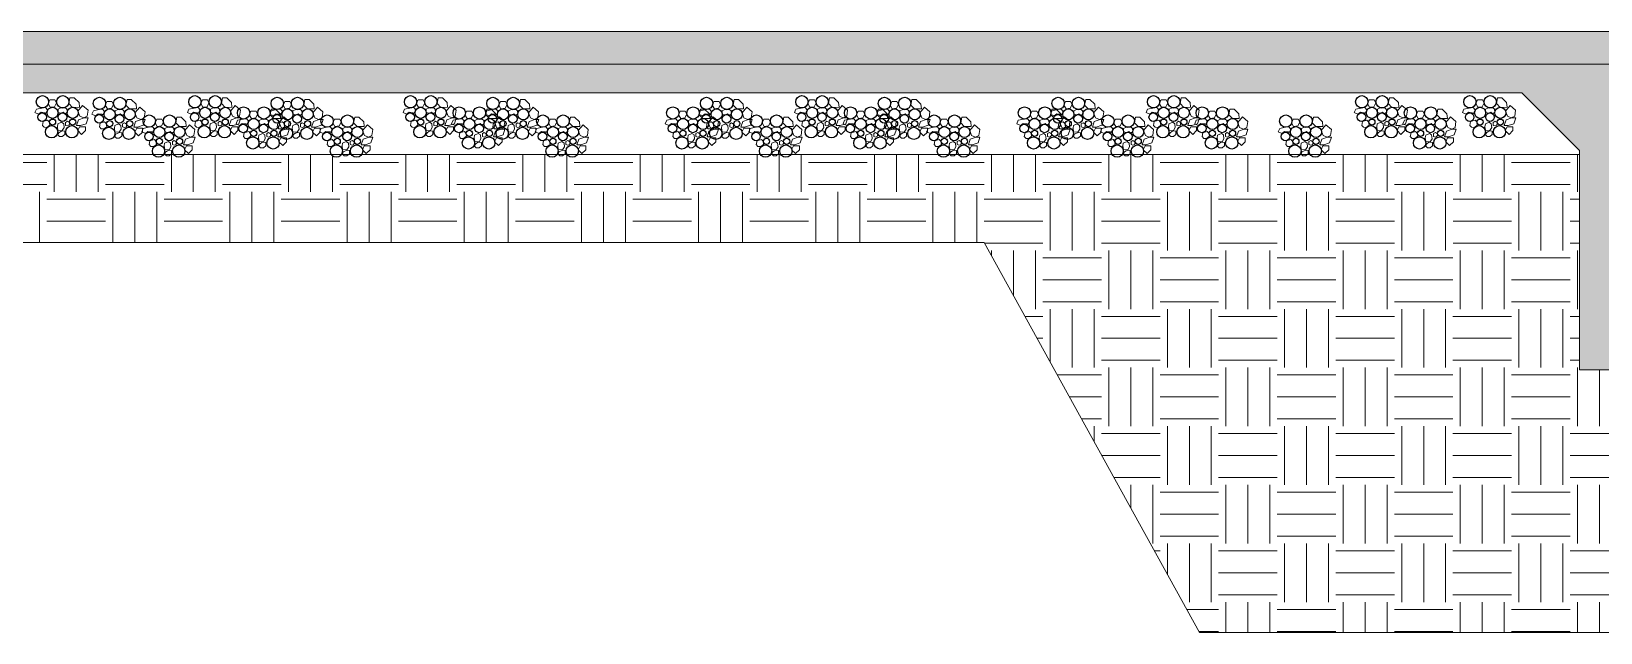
# Model space of a CAD drawing. Header units: feet. Extents: x -21713 to -20583, y -11834 to -10950.
# Drawn here: x -21093.265 to -21090.077, y -10973.352 to -10972.131 of the extents above; entities that cross this region are included whole.
import ezdxf

# ---------------------------------------------------------------- set-up
doc = ezdxf.new("R2010")
doc.units = ezdxf.units.FT
doc.header["$MEASUREMENT"] = 0
doc.linetypes.add('CENTERX2', pattern=[4, 2.5, -0.5, 0.5, -0.5])
doc.layers.get('0').update_dxf_attribs({"color": 4, "linetype": 'CENTERX2', "lineweight": 5})
for name, color, linetype, lineweight in [('anno', 7, 'Continuous', 9), ('dim', 3, 'Continuous', 5), ('GRAVEL2', 4, 'CENTERX2', 5), ('hatch1', 9, 'CENTERX2', 5), ('hatch2', 6, 'CENTERX2', 5), ('pipe', 4, 'Continuous', 5), ('wall', 7, 'Continuous', 9), ('wall-outside', 7, 'Continuous', 13)]:
    doc.layers.add(name, color=color, linetype=linetype, lineweight=lineweight)
doc.layers.add('GRAVEL1', color=8, linetype='Continuous')
doc.styles.add('ROMANS', font='ROMANS', dxfattribs={"height": 0.2})

# ---------------------------------------------------------------- blocks, each defined once
blk = doc.blocks.new('STONE')
at = {"layer": 'GRAVEL1'}
for centre, radius in [((-0.6, 0.8), 0.399), ((0.72, 0.8), 0.399), ((-0.62, -0.2), 0.279), ((0.06, 0.08), 0.359), ((0.7, -0.2), 0.279), ((1.37, 0.08), 0.359), ((0, -1.15), 0.399), ((0.06, -0.52), 0.199), ((1.32, -1.15), 0.399), ((1.37, -0.52), 0.199)]:
    blk.add_circle(centre, radius, dxfattribs=at)
blk = doc.blocks.new('A$C8866910b')
at = {"layer": 'hatch1'}
h = blk.add_hatch(dxfattribs=at)
h.set_pattern_fill('AR-CONC', color=256, scale=0.01875)
h.set_pattern_definition([(50, (16515.71634, 9751.34504), (0.1344877209, -0.011766151), [0.0140626502, -0.1546891525]), (355, (16515.71634, 9751.34504), (-0.026016153, 0.1410375317), [0.0112501202, -0.123751322]), (100.4514445, (16515.72755, 9751.34406), (0.1084715675, 0.1292713793), [0.0119514137, -0.1314655504]), (46.1842, (16515.71634, 9751.38255), (0.2001098872, -0.0310351967), [0.0210939753, -0.2320337288]), (96.6356355, (16515.73302, 9751.37996), (0.175250987, 0.1826491888), [0.0179271306, -0.1971984366]), (351.184164, (16515.71634, 9751.38255), (0.1752509869, 0.1826491887), [0.0168751803, -0.1856269832]), (21, (16515.73509, 9751.37317), (0.1119212679, -0.07549184846), [0.0140626502, -0.1546891525]), (326, (16515.73509, 9751.37317), (0.0456221121, 0.1359670859), [0.0112501202, -0.123751322]), (71.4514447, (16515.74442, 9751.36688), (0.1575433786, 0.0604752372), [0.0119514133, -0.1314655504]), (37.5, (16515.71634, 9751.345045), (0.00227999723, 0.06241826439), [0, -0.12225130598, 0, -0.12562634203, 0, -0.124220077]), (7.5, (16515.71634, 9751.345045), (0.0493260652, 0.073952986), [0, -0.07162576516, 0, -0.11943877593, 0, -0.04734425577]), (327.5, (16515.674527, 9751.345045), (0.10009277605, -0.00422908363), [0, -0.04687550076, 0, -0.14625156236, 0, -0.19406457314]), (317.5, (16515.65578, 9751.345045), (0.1093485749, 0.0187698847), [0, -0.060938151, 0, -0.09712603757, 0, -0.13781397223])])
h.paths.add_polyline_path([(622.9364, 861.883), (617.7977, 861.883), (617.7977, 861.8166), (622.9364, 861.8166)])
h.paths.add_polyline_path([(617.7977, 861.8166), (617.7977, 861.758), (622.4306, 861.758), (622.5477, 861.6408), (622.5477, 861.1955), (623.0478, 861.1955), (623.0478, 861.8166)])
h.paths.add_polyline_path([(622.6923, 861.6466, -1), (622.661, 861.6466, -1)], flags=16)
h.paths.add_polyline_path([(622.9735, 861.6466, -1), (622.9423, 861.6466, -1)], flags=16)
h.paths.add_polyline_path([(622.6923, 861.4064, -1), (622.661, 861.4064, -1)], flags=16)
h.paths.add_polyline_path([(622.9735, 861.4064, -1), (622.9423, 861.4064, -1)], flags=16)
at = {"layer": 'hatch2'}
h = blk.add_hatch(dxfattribs=at)
h.set_pattern_fill('EARTH', color=256, scale=0.476138)
h.set_pattern_definition([(0, (16515.71634, 9751.34504), (0.1190345, 0.1190345), [0.1190345, -0.1190345]), (0, (16515.71634, 9751.38968), (0.1190345, 0.1190345), [0.1190345, -0.1190345]), (0, (16515.71634, 9751.43432), (0.1190345, 0.1190345), [0.1190345, -0.1190345]), (90, (16515.73122, 9751.4492), (-0.1190345, 0.1190345), [0.1190345, -0.1190345]), (90, (16515.77586, 9751.4492), (-0.1190345, 0.1190345), [0.1190345, -0.1190345]), (90, (16515.8205, 9751.4492), (-0.1190345, 0.1190345), [0.1190345, -0.1190345])])
h.paths.add_polyline_path([(622.5477, 861.633), (622.0213, 861.633, -0.539092), (622.0005, 861.633), (621.9945, 861.633), (621.9883, 861.6278), (621.9827, 861.633), (621.9802, 861.633, -0.539092), (621.9594, 861.633), (621.66, 861.633, -0.539092), (621.6392, 861.633), (621.6332, 861.633), (621.627, 861.6278), (621.6214, 861.633), (621.6189, 861.633, -0.539092), (621.5981, 861.633), (621.307, 861.633, -0.539092), (621.2862, 861.633), (621.2802, 861.633), (621.274, 861.6278), (621.2684, 861.633), (621.2659, 861.633, -0.539092), (621.2451, 861.633), (620.9457, 861.633, -0.539092), (620.9249, 861.633), (620.9189, 861.633), (620.9126, 861.6278), (620.907, 861.633), (620.9046, 861.633, -0.539092), (620.8838, 861.633), (620.5118, 861.633, -0.539092), (620.491, 861.633), (620.4849, 861.633), (620.4787, 861.6278), (620.4731, 861.633), (620.4707, 861.633, -0.539092), (620.4499, 861.633), (620.0736, 861.633, -0.539092), (620.0528, 861.633), (620.0468, 861.633), (620.0406, 861.6278), (620.035, 861.633), (620.0325, 861.633, -0.539092), (620.0117, 861.633), (619.7123, 861.633, -0.539092), (619.6915, 861.633), (619.6855, 861.633), (619.6793, 861.6278), (619.6737, 861.633), (619.6712, 861.633, -0.539092), (619.6504, 861.633), (619.3256, 861.633, -0.539092), (619.3048, 861.633), (619.2988, 861.633), (619.2926, 861.6278), (619.287, 861.633), (619.2846, 861.633, -0.539092), (619.2637, 861.633), (618.8706, 861.633, -0.539092), (618.8498, 861.633), (618.8438, 861.633), (618.8376, 861.6278), (618.832, 861.633), (618.8295, 861.633, -0.539092), (618.8087, 861.633), (618.5093, 861.633, -0.539092), (618.4885, 861.633), (618.4825, 861.633), (618.4763, 861.6278), (618.4707, 861.633), (618.4682, 861.633, -0.539092), (618.4474, 861.633), (618.1863, 861.633, -0.539092), (618.1655, 861.633), (618.1595, 861.633), (618.1533, 861.6278), (618.1477, 861.633), (618.1452, 861.633, -0.539092), (618.1244, 861.633), (617.7977, 861.633), (617.7977, 861.4541), (621.3385, 861.4541), (621.7755, 860.6618), (624.3816, 860.6618), (624.3816, 861.3298), (623.9724, 861.6761), (623.0478, 861.856), (623.0478, 861.1955), (622.5477, 861.1955)])
at = {"layer": 'dim'}
for p, q in [((617.7977, 861.633), (622.5477, 861.633)), ((621.2399, 861.633), (619.4852, 861.633)), ((621.3385, 861.4541), (621.7755, 860.6618)), ((621.7755, 860.6618), (624.3816, 860.6618))]:
    blk.add_line(p, q, dxfattribs=at)
at = {"layer": 'GRAVEL2'}
for points in [[(619.4504, 861.7439), (619.4401, 861.7438), (619.4366, 861.7365), (619.441, 861.7291), (619.4497, 861.7299), (619.4536, 861.7378)], [(619.4862, 861.7286), (619.4788, 861.7365), (619.481, 861.7478), (619.4897, 861.7478), (619.4993, 861.7382), (619.5002, 861.7291)], [(619.6021, 861.7254), (619.5947, 861.7332), (619.5969, 861.7445), (619.6056, 861.7445), (619.6152, 861.7349), (619.6161, 861.7258)], [(619.7603, 861.7439), (619.7499, 861.7438), (619.7465, 861.7365), (619.7508, 861.7291), (619.7595, 861.7299), (619.7634, 861.7378)], [(619.7961, 861.7286), (619.7887, 861.7365), (619.7909, 861.7478), (619.7996, 861.7478), (619.8092, 861.7382), (619.81, 861.7291)], [(619.9634, 861.7254), (619.956, 861.7332), (619.9582, 861.7445), (619.9669, 861.7445), (619.9765, 861.7349), (619.9774, 861.7258)], [(620.1984, 861.7439), (620.1881, 861.7438), (620.1846, 861.7365), (620.189, 861.7291), (620.1977, 861.7299), (620.2016, 861.7378)], [(620.2342, 861.7286), (620.2268, 861.7365), (620.229, 861.7478), (620.2377, 861.7478), (620.2473, 861.7382), (620.2482, 861.7291)], [(620.4016, 861.7254), (620.3942, 861.7332), (620.3964, 861.7445), (620.4051, 861.7445), (620.4146, 861.7349), (620.4155, 861.7258)], [(620.8355, 861.7254), (620.8281, 861.7332), (620.8303, 861.7445), (620.839, 861.7445), (620.8486, 861.7349), (620.8494, 861.7258)], [(620.9937, 861.7439), (620.9833, 861.7438), (620.9798, 861.7365), (620.9842, 861.7291), (620.9929, 861.7299), (620.9968, 861.7378)], [(621.0295, 861.7286), (621.0221, 861.7365), (621.0242, 861.7478), (621.0329, 861.7478), (621.0425, 861.7382), (621.0434, 861.7291)], [(621.1968, 861.7254), (621.1894, 861.7332), (621.1916, 861.7445), (621.2003, 861.7445), (621.2099, 861.7349), (621.2107, 861.7258)], [(621.5498, 861.7254), (621.5424, 861.7332), (621.5446, 861.7445), (621.5533, 861.7445), (621.5629, 861.7349), (621.5638, 861.7258)], [(621.708, 861.7439), (621.6977, 861.7438), (621.6942, 861.7365), (621.6985, 861.7291), (621.7072, 861.7299), (621.7112, 861.7378)], [(621.7438, 861.7286), (621.7364, 861.7365), (621.7386, 861.7478), (621.7473, 861.7478), (621.7569, 861.7382), (621.7577, 861.7291)], [(622.1309, 861.7439), (622.1206, 861.7438), (622.1171, 861.7365), (622.1215, 861.7291), (622.1302, 861.7299), (622.1341, 861.7378)], [(622.1667, 861.7286), (622.1593, 861.7365), (622.1615, 861.7478), (622.1702, 861.7478), (622.1798, 861.7382), (622.1807, 861.7291)], [(622.3508, 861.7439), (622.3405, 861.7438), (622.337, 861.7365), (622.3414, 861.7291), (622.3501, 861.7299), (622.354, 861.7378)], [(622.3866, 861.7286), (622.3792, 861.7365), (622.3814, 861.7478), (622.3901, 861.7478), (622.3997, 861.7382), (622.4006, 861.7291)], [(619.4236, 861.7273), (619.4127, 861.7251), (619.4096, 861.7182), (619.417, 861.7147), (619.4223, 861.7186), (619.4297, 861.7178), (619.4318, 861.7165), (619.4353, 861.7234), (619.4314, 861.7282)], [(619.4624, 861.7277), (619.4567, 861.725), (619.4569, 861.7182), (619.4626, 861.7169), (619.4673, 861.719), (619.4715, 861.7154), (619.4757, 861.719), (619.4747, 861.7247), (619.4719, 861.7277), (619.4654, 861.7269)], [(619.5067, 861.7321), (619.4971, 861.7208), (619.501, 861.7108), (619.5089, 861.7073), (619.5159, 861.7108), (619.5176, 861.723)], [(619.5394, 861.7241), (619.5286, 861.7219), (619.5255, 861.7149), (619.5329, 861.7115), (619.5381, 861.7154), (619.5455, 861.7145), (619.5477, 861.7132), (619.5512, 861.7201), (619.5473, 861.7249)], [(619.5663, 861.7406), (619.556, 861.7406), (619.5525, 861.7332), (619.5569, 861.7258), (619.5656, 861.7267), (619.5695, 861.7345)], [(619.5783, 861.7244), (619.5726, 861.7218), (619.5728, 861.715), (619.5785, 861.7136), (619.5832, 861.7157), (619.5874, 861.7121), (619.5915, 861.7157), (619.5906, 861.7214), (619.5878, 861.7244), (619.5813, 861.7237)], [(619.6226, 861.7288), (619.613, 861.7175), (619.6169, 861.7075), (619.6248, 861.7041), (619.6317, 861.7075), (619.6335, 861.7197)], [(619.7334, 861.7273), (619.7225, 861.7251), (619.7195, 861.7182), (619.7269, 861.7147), (619.7321, 861.7186), (619.7395, 861.7178), (619.7417, 861.7165), (619.7452, 861.7234), (619.7412, 861.7282)], [(619.7722, 861.7277), (619.7666, 861.725), (619.7667, 861.7182), (619.7724, 861.7169), (619.7772, 861.719), (619.7813, 861.7154), (619.7855, 861.719), (619.7846, 861.7247), (619.7817, 861.7277), (619.7753, 861.7269)], [(619.8166, 861.7321), (619.807, 861.7208), (619.8109, 861.7108), (619.8187, 861.7073), (619.8257, 861.7108), (619.8274, 861.723)], [(619.8591, 861.7211), (619.8487, 861.721), (619.8453, 861.7136), (619.8496, 861.7062), (619.8583, 861.7071), (619.8622, 861.7149)], [(619.9008, 861.7241), (619.8899, 861.7219), (619.8868, 861.7149), (619.8942, 861.7115), (619.8995, 861.7154), (619.9069, 861.7145), (619.909, 861.7132), (619.9125, 861.7201), (619.9086, 861.7249)], [(619.8949, 861.7058), (619.8875, 861.7136), (619.8897, 861.7249), (619.8984, 861.7249), (619.9079, 861.7154), (619.9088, 861.7062)], [(619.9276, 861.7406), (619.9173, 861.7406), (619.9138, 861.7332), (619.9182, 861.7258), (619.9269, 861.7267), (619.9308, 861.7345)], [(619.9396, 861.7244), (619.9339, 861.7218), (619.9341, 861.715), (619.9398, 861.7136), (619.9445, 861.7157), (619.9487, 861.7121), (619.9529, 861.7157), (619.9519, 861.7214), (619.9491, 861.7244), (619.9426, 861.7237)], [(619.9839, 861.7288), (619.9743, 861.7175), (619.9782, 861.7075), (619.9861, 861.7041), (619.993, 861.7075), (619.9948, 861.7197)], [(620.1715, 861.7273), (620.1607, 861.7251), (620.1576, 861.7182), (620.165, 861.7147), (620.1702, 861.7186), (620.1776, 861.7178), (620.1798, 861.7165), (620.1833, 861.7234), (620.1794, 861.7282)], [(620.2104, 861.7277), (620.2047, 861.725), (620.2049, 861.7182), (620.2106, 861.7169), (620.2153, 861.719), (620.2195, 861.7154), (620.2236, 861.719), (620.2227, 861.7247), (620.2199, 861.7277), (620.2134, 861.7269)], [(620.2547, 861.7321), (620.2451, 861.7208), (620.249, 861.7108), (620.2569, 861.7073), (620.2638, 861.7108), (620.2656, 861.723)], [(620.2972, 861.7211), (620.2869, 861.721), (620.2834, 861.7136), (620.2877, 861.7062), (620.2964, 861.7071), (620.3004, 861.7149)], [(620.3389, 861.7241), (620.328, 861.7219), (620.325, 861.7149), (620.3324, 861.7115), (620.3376, 861.7154), (620.345, 861.7145), (620.3472, 861.7132), (620.3506, 861.7201), (620.3467, 861.7249)], [(620.333, 861.7058), (620.3256, 861.7136), (620.3278, 861.7249), (620.3365, 861.7249), (620.3461, 861.7154), (620.3469, 861.7062)], [(620.3658, 861.7406), (620.3554, 861.7406), (620.352, 861.7332), (620.3563, 861.7258), (620.365, 861.7267), (620.3689, 861.7345)], [(620.3777, 861.7244), (620.372, 861.7218), (620.3722, 861.715), (620.3779, 861.7136), (620.3827, 861.7157), (620.3868, 861.7121), (620.391, 861.7157), (620.39, 861.7214), (620.3872, 861.7244), (620.3808, 861.7237)], [(620.422, 861.7288), (620.4125, 861.7175), (620.4164, 861.7075), (620.4242, 861.7041), (620.4312, 861.7075), (620.4329, 861.7197)], [(620.7311, 861.7211), (620.7208, 861.721), (620.7173, 861.7136), (620.7217, 861.7062), (620.7304, 861.7071), (620.7343, 861.7149)], [(620.7728, 861.7241), (620.7619, 861.7219), (620.7589, 861.7149), (620.7663, 861.7115), (620.7715, 861.7154), (620.7789, 861.7145), (620.7811, 861.7132), (620.7846, 861.7201), (620.7806, 861.7249)], [(620.7669, 861.7058), (620.7595, 861.7136), (620.7617, 861.7249), (620.7704, 861.7249), (620.78, 861.7154), (620.7809, 861.7062)], [(620.7997, 861.7406), (620.7894, 861.7406), (620.7859, 861.7332), (620.7902, 861.7258), (620.7989, 861.7267), (620.8028, 861.7345)], [(620.8116, 861.7244), (620.806, 861.7218), (620.8062, 861.715), (620.8118, 861.7136), (620.8166, 861.7157), (620.8207, 861.7121), (620.8249, 861.7157), (620.824, 861.7214), (620.8211, 861.7244), (620.8147, 861.7237)], [(620.856, 861.7288), (620.8464, 861.7175), (620.8503, 861.7075), (620.8581, 861.7041), (620.8651, 861.7075), (620.8668, 861.7197)], [(620.9668, 861.7273), (620.9559, 861.7251), (620.9528, 861.7182), (620.9602, 861.7147), (620.9655, 861.7186), (620.9729, 861.7178), (620.975, 861.7165), (620.9785, 861.7234), (620.9746, 861.7282)], [(621.0056, 861.7277), (620.9999, 861.725), (621.0001, 861.7182), (621.0058, 861.7169), (621.0105, 861.719), (621.0147, 861.7154), (621.0189, 861.719), (621.0179, 861.7247), (621.0151, 861.7277), (621.0086, 861.7269)], [(621.0499, 861.7321), (621.0403, 861.7208), (621.0443, 861.7108), (621.0521, 861.7073), (621.0591, 861.7108), (621.0608, 861.723)], [(621.0924, 861.7211), (621.0821, 861.721), (621.0786, 861.7136), (621.083, 861.7062), (621.0917, 861.7071), (621.0956, 861.7149)], [(621.1341, 861.7241), (621.1232, 861.7219), (621.1202, 861.7149), (621.1276, 861.7115), (621.1328, 861.7154), (621.1402, 861.7145), (621.1424, 861.7132), (621.1459, 861.7201), (621.142, 861.7249)], [(621.1283, 861.7058), (621.1209, 861.7136), (621.123, 861.7249), (621.1317, 861.7249), (621.1413, 861.7154), (621.1422, 861.7062)], [(621.161, 861.7406), (621.1507, 861.7406), (621.1472, 861.7332), (621.1515, 861.7258), (621.1602, 861.7267), (621.1642, 861.7345)], [(621.173, 861.7244), (621.1673, 861.7218), (621.1675, 861.715), (621.1732, 861.7136), (621.1779, 861.7157), (621.1821, 861.7121), (621.1862, 861.7157), (621.1853, 861.7214), (621.1824, 861.7244), (621.176, 861.7237)], [(621.2173, 861.7288), (621.2077, 861.7175), (621.2116, 861.7075), (621.2195, 861.7041), (621.2264, 861.7075), (621.2282, 861.7197)], [(621.4455, 861.7211), (621.4351, 861.721), (621.4317, 861.7136), (621.436, 861.7062), (621.4447, 861.7071), (621.4486, 861.7149)], [(621.4872, 861.7241), (621.4763, 861.7219), (621.4732, 861.7149), (621.4806, 861.7115), (621.4859, 861.7154), (621.4933, 861.7145), (621.4954, 861.7132), (621.4989, 861.7201), (621.495, 861.7249)], [(621.4813, 861.7058), (621.4739, 861.7136), (621.4761, 861.7249), (621.4848, 861.7249), (621.4943, 861.7154), (621.4952, 861.7062)], [(621.514, 861.7406), (621.5037, 861.7406), (621.5002, 861.7332), (621.5046, 861.7258), (621.5133, 861.7267), (621.5172, 861.7345)], [(621.526, 861.7244), (621.5203, 861.7218), (621.5205, 861.715), (621.5262, 861.7136), (621.5309, 861.7157), (621.5351, 861.7121), (621.5393, 861.7157), (621.5383, 861.7214), (621.5355, 861.7244), (621.529, 861.7237)], [(621.5703, 861.7288), (621.5607, 861.7175), (621.5646, 861.7075), (621.5725, 861.7041), (621.5794, 861.7075), (621.5812, 861.7197)], [(621.6811, 861.7273), (621.6702, 861.7251), (621.6672, 861.7182), (621.6746, 861.7147), (621.6798, 861.7186), (621.6872, 861.7178), (621.6894, 861.7165), (621.6929, 861.7234), (621.689, 861.7282)], [(621.72, 861.7277), (621.7143, 861.725), (621.7145, 861.7182), (621.7201, 861.7169), (621.7249, 861.719), (621.7291, 861.7154), (621.7332, 861.719), (621.7323, 861.7247), (621.7294, 861.7277), (621.723, 861.7269)], [(621.7643, 861.7321), (621.7547, 861.7208), (621.7586, 861.7108), (621.7664, 861.7073), (621.7734, 861.7108), (621.7752, 861.723)], [(621.8068, 861.7211), (621.7965, 861.721), (621.793, 861.7136), (621.7973, 861.7062), (621.806, 861.7071), (621.8099, 861.7149)], [(621.8426, 861.7058), (621.8352, 861.7136), (621.8374, 861.7249), (621.8461, 861.7249), (621.8557, 861.7154), (621.8565, 861.7062)], [(622.1041, 861.7273), (622.0932, 861.7251), (622.0901, 861.7182), (622.0975, 861.7147), (622.1028, 861.7186), (622.1102, 861.7178), (622.1123, 861.7165), (622.1158, 861.7234), (622.1119, 861.7282)], [(622.1429, 861.7277), (622.1372, 861.725), (622.1374, 861.7182), (622.1431, 861.7169), (622.1478, 861.719), (622.152, 861.7154), (622.1562, 861.719), (622.1552, 861.7247), (622.1524, 861.7277), (622.1459, 861.7269)], [(622.1872, 861.7321), (622.1776, 861.7208), (622.1815, 861.7108), (622.1894, 861.7073), (622.1963, 861.7108), (622.1981, 861.723)], [(622.2297, 861.7211), (622.2194, 861.721), (622.2159, 861.7136), (622.2203, 861.7062), (622.229, 861.7071), (622.2329, 861.7149)], [(622.2655, 861.7058), (622.2581, 861.7136), (622.2603, 861.7249), (622.269, 861.7249), (622.2786, 861.7154), (622.2795, 861.7062)], [(622.3239, 861.7273), (622.3131, 861.7251), (622.31, 861.7182), (622.3174, 861.7147), (622.3226, 861.7186), (622.33, 861.7178), (622.3322, 861.7165), (622.3357, 861.7234), (622.3318, 861.7282)], [(622.3628, 861.7277), (622.3571, 861.725), (622.3573, 861.7182), (622.363, 861.7169), (622.3677, 861.719), (622.3719, 861.7154), (622.376, 861.719), (622.3751, 861.7247), (622.3723, 861.7277), (622.3658, 861.7269)], [(622.4071, 861.7321), (622.3975, 861.7208), (622.4014, 861.7108), (622.4093, 861.7073), (622.4162, 861.7108), (622.418, 861.723)], [(619.4354, 861.7026), (619.4263, 861.6997), (619.4248, 861.6921), (619.4283, 861.6886), (619.4339, 861.688), (619.4398, 861.6927), (619.4386, 861.6991)], [(619.4638, 861.6985), (619.4562, 861.695), (619.4553, 861.6894), (619.4565, 861.6824), (619.4653, 861.6815), (619.4691, 861.6877), (619.4682, 861.6953)], [(619.4662, 861.6807), (619.4621, 861.6798), (619.4585, 861.6771), (619.4571, 861.6748), (619.4562, 861.6725), (619.4597, 861.6692), (619.4653, 861.6695), (619.4703, 861.6736), (619.4703, 861.6801)], [(619.4758, 861.7006), (619.472, 861.6982), (619.472, 861.6921), (619.4758, 861.6909), (619.4796, 861.6927), (619.4799, 861.6979)], [(619.5101, 861.7072), (619.4984, 861.7033), (619.4945, 861.6916), (619.5023, 861.6916), (619.514, 861.6955), (619.5179, 861.7072)], [(619.5123, 861.6894), (619.5006, 861.6894), (619.4967, 861.6816), (619.5045, 861.6737), (619.5123, 861.6816)], [(619.5513, 861.6994), (619.5422, 861.6964), (619.5407, 861.6888), (619.5442, 861.6853), (619.5498, 861.6847), (619.5557, 861.6894), (619.5545, 861.6958)], [(619.5797, 861.6953), (619.5721, 861.6917), (619.5712, 861.6862), (619.5724, 861.6792), (619.5812, 861.6783), (619.585, 861.6844), (619.5841, 861.692)], [(619.5917, 861.6973), (619.5879, 861.695), (619.5879, 861.6888), (619.5917, 861.6876), (619.5955, 861.6894), (619.5958, 861.6947)], [(619.626, 861.7039), (619.6143, 861.7), (619.6104, 861.6883), (619.6182, 861.6883), (619.6299, 861.6922), (619.6338, 861.7039)], [(619.6282, 861.6861), (619.6165, 861.6861), (619.6126, 861.6783), (619.6204, 861.6705), (619.6282, 861.6783)], [(619.6407, 861.6882), (619.6298, 861.686), (619.6267, 861.6791), (619.6341, 861.6756), (619.6394, 861.6795), (619.6468, 861.6786), (619.6489, 861.6773), (619.6524, 861.6843), (619.6485, 861.6891)], [(619.6675, 861.7048), (619.6572, 861.7047), (619.6537, 861.6973), (619.6581, 861.6899), (619.6668, 861.6908), (619.6707, 861.6986)], [(619.6795, 861.6885), (619.6738, 861.6859), (619.674, 861.6791), (619.6797, 861.6778), (619.6844, 861.6798), (619.6886, 861.6762), (619.6928, 861.6798), (619.6918, 861.6855), (619.689, 861.6885), (619.6825, 861.6878)], [(619.7033, 861.6895), (619.6959, 861.6973), (619.6981, 861.7086), (619.7068, 861.7086), (619.7164, 861.6991), (619.7173, 861.6899)], [(619.7238, 861.693), (619.7142, 861.6817), (619.7181, 861.6717), (619.726, 861.6682), (619.7329, 861.6717), (619.7347, 861.6838)], [(619.7452, 861.7026), (619.7361, 861.6997), (619.7347, 861.6921), (619.7382, 861.6886), (619.7438, 861.688), (619.7496, 861.6927), (619.7485, 861.6991)], [(619.7737, 861.6985), (619.766, 861.695), (619.7652, 861.6894), (619.7663, 861.6824), (619.7751, 861.6815), (619.7789, 861.6877), (619.7781, 861.6953)], [(619.776, 861.6807), (619.7719, 861.6798), (619.7684, 861.6771), (619.7669, 861.6748), (619.766, 861.6725), (619.7696, 861.6692), (619.7751, 861.6695), (619.7801, 861.6736), (619.7801, 861.6801)], [(619.7857, 861.7006), (619.7819, 861.6982), (619.7819, 861.6921), (619.7857, 861.6909), (619.7895, 861.6927), (619.7898, 861.6979)], [(619.82, 861.7072), (619.8082, 861.7033), (619.8043, 861.6916), (619.8122, 861.6916), (619.8239, 861.6955), (619.8278, 861.7072)], [(619.8222, 861.6894), (619.8105, 861.6894), (619.8066, 861.6816), (619.8144, 861.6737), (619.8222, 861.6816)], [(619.8322, 861.7045), (619.8213, 861.7023), (619.8183, 861.6954), (619.8257, 861.6919), (619.8309, 861.6958), (619.8383, 861.6949), (619.8405, 861.6936), (619.8439, 861.7006), (619.84, 861.7054)], [(619.844, 861.6798), (619.8349, 861.6769), (619.8335, 861.6692), (619.837, 861.6657), (619.8426, 861.6651), (619.8484, 861.6698), (619.8472, 861.6763)], [(619.871, 861.7048), (619.8653, 861.7022), (619.8655, 861.6954), (619.8712, 861.6941), (619.876, 861.6961), (619.8801, 861.6925), (619.8843, 861.6961), (619.8834, 861.7018), (619.8805, 861.7048), (619.8741, 861.7041)], [(619.9126, 861.6994), (619.9035, 861.6964), (619.902, 861.6888), (619.9055, 861.6853), (619.9111, 861.6847), (619.917, 861.6894), (619.9158, 861.6958)], [(619.9188, 861.6844), (619.907, 861.6805), (619.9031, 861.6688), (619.9109, 861.6688), (619.9227, 861.6727), (619.9266, 861.6844)], [(619.9153, 861.7093), (619.9058, 861.698), (619.9097, 861.688), (619.9175, 861.6845), (619.9245, 861.688), (619.9262, 861.7001)], [(619.941, 861.6953), (619.9334, 861.6917), (619.9325, 861.6862), (619.9337, 861.6792), (619.9425, 861.6783), (619.9463, 861.6844), (619.9454, 861.692)], [(619.953, 861.6973), (619.9492, 861.695), (619.9492, 861.6888), (619.953, 861.6876), (619.9568, 861.6894), (619.9571, 861.6947)], [(619.9873, 861.7039), (619.9756, 861.7), (619.9717, 861.6883), (619.9795, 861.6883), (619.9912, 861.6922), (619.9951, 861.7039)], [(619.9895, 861.6861), (619.9778, 861.6861), (619.9739, 861.6783), (619.9817, 861.6705), (619.9895, 861.6783)], [(620.002, 861.6882), (619.9911, 861.686), (619.988, 861.6791), (619.9954, 861.6756), (620.0007, 861.6795), (620.0081, 861.6786), (620.0102, 861.6773), (620.0137, 861.6843), (620.0098, 861.6891)], [(620.0289, 861.7048), (620.0185, 861.7047), (620.015, 861.6973), (620.0194, 861.6899), (620.0281, 861.6908), (620.032, 861.6986)], [(620.0408, 861.6885), (620.0351, 861.6859), (620.0353, 861.6791), (620.041, 861.6778), (620.0457, 861.6798), (620.0499, 861.6762), (620.0541, 861.6798), (620.0531, 861.6855), (620.0503, 861.6885), (620.0438, 861.6878)], [(620.0647, 861.6895), (620.0573, 861.6973), (620.0594, 861.7086), (620.0681, 861.7086), (620.0777, 861.6991), (620.0786, 861.6899)], [(620.0851, 861.693), (620.0755, 861.6817), (620.0795, 861.6717), (620.0873, 861.6682), (620.0943, 861.6717), (620.096, 861.6838)], [(620.1834, 861.7026), (620.1743, 861.6997), (620.1728, 861.6921), (620.1763, 861.6886), (620.1819, 861.688), (620.1878, 861.6927), (620.1866, 861.6991)], [(620.2118, 861.6985), (620.2042, 861.695), (620.2033, 861.6894), (620.2045, 861.6824), (620.2133, 861.6815), (620.2171, 861.6877), (620.2162, 861.6953)], [(620.2141, 861.6807), (620.21, 861.6798), (620.2065, 861.6771), (620.205, 861.6748), (620.2042, 861.6725), (620.2077, 861.6692), (620.2133, 861.6695), (620.2182, 861.6736), (620.2182, 861.6801)], [(620.2238, 861.7006), (620.22, 861.6982), (620.22, 861.6921), (620.2238, 861.6909), (620.2276, 861.6927), (620.2279, 861.6979)], [(620.2581, 861.7072), (620.2464, 861.7033), (620.2425, 861.6916), (620.2503, 861.6916), (620.262, 861.6955), (620.2659, 861.7072)], [(620.2603, 861.6894), (620.2486, 861.6894), (620.2447, 861.6816), (620.2525, 861.6737), (620.2603, 861.6816)], [(620.2703, 861.7045), (620.2594, 861.7023), (620.2564, 861.6954), (620.2638, 861.6919), (620.269, 861.6958), (620.2764, 861.6949), (620.2786, 861.6936), (620.2821, 861.7006), (620.2782, 861.7054)], [(620.2822, 861.6798), (620.2731, 861.6769), (620.2716, 861.6692), (620.2751, 861.6657), (620.2807, 861.6651), (620.2865, 861.6698), (620.2854, 861.6763)], [(620.3092, 861.7048), (620.3035, 861.7022), (620.3037, 861.6954), (620.3094, 861.6941), (620.3141, 861.6961), (620.3183, 861.6925), (620.3224, 861.6961), (620.3215, 861.7018), (620.3186, 861.7048), (620.3122, 861.7041)], [(620.3507, 861.6994), (620.3416, 861.6964), (620.3402, 861.6888), (620.3437, 861.6853), (620.3492, 861.6847), (620.3551, 861.6894), (620.3539, 861.6958)], [(620.3569, 861.6844), (620.3452, 861.6805), (620.3413, 861.6688), (620.3491, 861.6688), (620.3608, 861.6727), (620.3647, 861.6844)], [(620.3535, 861.7093), (620.3439, 861.698), (620.3478, 861.688), (620.3557, 861.6845), (620.3626, 861.688), (620.3644, 861.7001)], [(620.3791, 861.6953), (620.3715, 861.6917), (620.3706, 861.6862), (620.3718, 861.6792), (620.3806, 861.6783), (620.3844, 861.6844), (620.3835, 861.692)], [(620.3912, 861.6973), (620.3873, 861.695), (620.3873, 861.6888), (620.3912, 861.6876), (620.395, 861.6894), (620.3953, 861.6947)], [(620.4255, 861.7039), (620.4137, 861.7), (620.4098, 861.6883), (620.4176, 861.6883), (620.4294, 861.6922), (620.4333, 861.7039)], [(620.4277, 861.6861), (620.416, 861.6861), (620.412, 861.6783), (620.4199, 861.6705), (620.4277, 861.6783)], [(620.4401, 861.6882), (620.4292, 861.686), (620.4262, 861.6791), (620.4336, 861.6756), (620.4388, 861.6795), (620.4462, 861.6786), (620.4484, 861.6773), (620.4519, 861.6843), (620.4479, 861.6891)], [(620.467, 861.7048), (620.4566, 861.7047), (620.4532, 861.6973), (620.4575, 861.6899), (620.4662, 861.6908), (620.4701, 861.6986)], [(620.4789, 861.6885), (620.4733, 861.6859), (620.4734, 861.6791), (620.4791, 861.6778), (620.4839, 861.6798), (620.488, 861.6762), (620.4922, 861.6798), (620.4913, 861.6855), (620.4884, 861.6885), (620.482, 861.6878)], [(620.5028, 861.6895), (620.4954, 861.6973), (620.4976, 861.7086), (620.5063, 861.7086), (620.5159, 861.6991), (620.5167, 861.6899)], [(620.5233, 861.693), (620.5137, 861.6817), (620.5176, 861.6717), (620.5254, 861.6682), (620.5324, 861.6717), (620.5341, 861.6838)], [(620.7042, 861.7045), (620.6934, 861.7023), (620.6903, 861.6954), (620.6977, 861.6919), (620.7029, 861.6958), (620.7103, 861.6949), (620.7125, 861.6936), (620.716, 861.7006), (620.7121, 861.7054)], [(620.7161, 861.6798), (620.707, 861.6769), (620.7055, 861.6692), (620.709, 861.6657), (620.7146, 861.6651), (620.7205, 861.6698), (620.7193, 861.6763)], [(620.7431, 861.7048), (620.7374, 861.7022), (620.7376, 861.6954), (620.7433, 861.6941), (620.748, 861.6961), (620.7522, 861.6925), (620.7564, 861.6961), (620.7554, 861.7018), (620.7526, 861.7048), (620.7461, 861.7041)], [(620.7846, 861.6994), (620.7755, 861.6964), (620.7741, 861.6888), (620.7776, 861.6853), (620.7832, 861.6847), (620.789, 861.6894), (620.7879, 861.6958)], [(620.7908, 861.6844), (620.7791, 861.6805), (620.7752, 861.6688), (620.783, 861.6688), (620.7947, 861.6727), (620.7986, 861.6844)], [(620.7874, 861.7093), (620.7778, 861.698), (620.7817, 861.688), (620.7896, 861.6845), (620.7965, 861.688), (620.7983, 861.7001)], [(620.8131, 861.6953), (620.8054, 861.6917), (620.8046, 861.6862), (620.8057, 861.6792), (620.8145, 861.6783), (620.8183, 861.6844), (620.8175, 861.692)], [(620.8251, 861.6973), (620.8213, 861.695), (620.8213, 861.6888), (620.8251, 861.6876), (620.8289, 861.6894), (620.8292, 861.6947)], [(620.8594, 861.7039), (620.8477, 861.7), (620.8437, 861.6883), (620.8516, 861.6883), (620.8633, 861.6922), (620.8672, 861.7039)], [(620.8616, 861.6861), (620.8499, 861.6861), (620.846, 861.6783), (620.8538, 861.6705), (620.8616, 861.6783)], [(620.874, 861.6882), (620.8631, 861.686), (620.8601, 861.6791), (620.8675, 861.6756), (620.8727, 861.6795), (620.8801, 861.6786), (620.8823, 861.6773), (620.8858, 861.6843), (620.8819, 861.6891)], [(620.9009, 861.7048), (620.8906, 861.7047), (620.8871, 861.6973), (620.8914, 861.6899), (620.9001, 861.6908), (620.9041, 861.6986)], [(620.9129, 861.6885), (620.9072, 861.6859), (620.9074, 861.6791), (620.9131, 861.6778), (620.9178, 861.6798), (620.922, 861.6762), (620.9261, 861.6798), (620.9252, 861.6855), (620.9223, 861.6885), (620.9159, 861.6878)], [(620.9367, 861.6895), (620.9293, 861.6973), (620.9315, 861.7086), (620.9402, 861.7086), (620.9498, 861.6991), (620.9506, 861.6899)], [(620.9572, 861.693), (620.9476, 861.6817), (620.9515, 861.6717), (620.9593, 861.6682), (620.9663, 861.6717), (620.9681, 861.6838)], [(620.9786, 861.7026), (620.9695, 861.6997), (620.968, 861.6921), (620.9716, 861.6886), (620.9771, 861.688), (620.983, 861.6927), (620.9818, 861.6991)], [(621.007, 861.6985), (620.9994, 861.695), (620.9985, 861.6894), (620.9997, 861.6824), (621.0085, 861.6815), (621.0123, 861.6877), (621.0114, 861.6953)], [(621.0094, 861.6807), (621.0053, 861.6798), (621.0017, 861.6771), (621.0003, 861.6748), (620.9994, 861.6725), (621.0029, 861.6692), (621.0085, 861.6695), (621.0135, 861.6736), (621.0135, 861.6801)], [(621.019, 861.7006), (621.0152, 861.6982), (621.0152, 861.6921), (621.019, 861.6909), (621.0228, 861.6927), (621.0231, 861.6979)], [(621.0533, 861.7072), (621.0416, 861.7033), (621.0377, 861.6916), (621.0455, 861.6916), (621.0572, 861.6955), (621.0611, 861.7072)], [(621.0556, 861.6894), (621.0438, 861.6894), (621.0399, 861.6816), (621.0477, 861.6737), (621.0556, 861.6816)], [(621.0656, 861.7045), (621.0547, 861.7023), (621.0516, 861.6954), (621.059, 861.6919), (621.0643, 861.6958), (621.0717, 861.6949), (621.0738, 861.6936), (621.0773, 861.7006), (621.0734, 861.7054)], [(621.0774, 861.6798), (621.0683, 861.6769), (621.0668, 861.6692), (621.0704, 861.6657), (621.0759, 861.6651), (621.0818, 861.6698), (621.0806, 861.6763)], [(621.1044, 861.7048), (621.0987, 861.7022), (621.0989, 861.6954), (621.1046, 861.6941), (621.1093, 861.6961), (621.1135, 861.6925), (621.1177, 861.6961), (621.1167, 861.7018), (621.1139, 861.7048), (621.1074, 861.7041)], [(621.1459, 861.6994), (621.1369, 861.6964), (621.1354, 861.6888), (621.1389, 861.6853), (621.1445, 861.6847), (621.1503, 861.6894), (621.1492, 861.6958)], [(621.1521, 861.6844), (621.1404, 861.6805), (621.1365, 861.6688), (621.1443, 861.6688), (621.156, 861.6727), (621.1599, 861.6844)], [(621.1487, 861.7093), (621.1391, 861.698), (621.1431, 861.688), (621.1509, 861.6845), (621.1579, 861.688), (621.1596, 861.7001)], [(621.1744, 861.6953), (621.1668, 861.6917), (621.1659, 861.6862), (621.167, 861.6792), (621.1758, 861.6783), (621.1796, 861.6844), (621.1788, 861.692)], [(621.1864, 861.6973), (621.1826, 861.695), (621.1826, 861.6888), (621.1864, 861.6876), (621.1902, 861.6894), (621.1905, 861.6947)], [(621.2207, 861.7039), (621.209, 861.7), (621.2051, 861.6883), (621.2129, 861.6883), (621.2246, 861.6922), (621.2285, 861.7039)], [(621.2229, 861.6861), (621.2112, 861.6861), (621.2073, 861.6783), (621.2151, 861.6705), (621.2229, 861.6783)], [(621.2353, 861.6882), (621.2245, 861.686), (621.2214, 861.6791), (621.2288, 861.6756), (621.234, 861.6795), (621.2414, 861.6786), (621.2436, 861.6773), (621.2471, 861.6843), (621.2432, 861.6891)], [(621.2622, 861.7048), (621.2519, 861.7047), (621.2484, 861.6973), (621.2528, 861.6899), (621.2615, 861.6908), (621.2654, 861.6986)], [(621.2742, 861.6885), (621.2685, 861.6859), (621.2687, 861.6791), (621.2744, 861.6778), (621.2791, 861.6798), (621.2833, 861.6762), (621.2874, 861.6798), (621.2865, 861.6855), (621.2837, 861.6885), (621.2772, 861.6878)], [(621.298, 861.6895), (621.2906, 861.6973), (621.2928, 861.7086), (621.3015, 861.7086), (621.3111, 861.6991), (621.312, 861.6899)], [(621.3185, 861.693), (621.3089, 861.6817), (621.3128, 861.6717), (621.3207, 861.6682), (621.3276, 861.6717), (621.3294, 861.6838)], [(621.4186, 861.7045), (621.4077, 861.7023), (621.4047, 861.6954), (621.4121, 861.6919), (621.4173, 861.6958), (621.4247, 861.6949), (621.4269, 861.6936), (621.4303, 861.7006), (621.4264, 861.7054)], [(621.4304, 861.6798), (621.4213, 861.6769), (621.4199, 861.6692), (621.4234, 861.6657), (621.429, 861.6651), (621.4348, 861.6698), (621.4336, 861.6763)], [(621.4574, 861.7048), (621.4517, 861.7022), (621.4519, 861.6954), (621.4576, 861.6941), (621.4624, 861.6961), (621.4665, 861.6925), (621.4707, 861.6961), (621.4698, 861.7018), (621.4669, 861.7048), (621.4605, 861.7041)], [(621.499, 861.6994), (621.4899, 861.6964), (621.4884, 861.6888), (621.4919, 861.6853), (621.4975, 861.6847), (621.5034, 861.6894), (621.5022, 861.6958)], [(621.5052, 861.6844), (621.4934, 861.6805), (621.4895, 861.6688), (621.4973, 861.6688), (621.5091, 861.6727), (621.513, 861.6844)], [(621.5017, 861.7093), (621.4922, 861.698), (621.4961, 861.688), (621.5039, 861.6845), (621.5109, 861.688), (621.5126, 861.7001)], [(621.5274, 861.6953), (621.5198, 861.6917), (621.5189, 861.6862), (621.5201, 861.6792), (621.5289, 861.6783), (621.5327, 861.6844), (621.5318, 861.692)], [(621.5394, 861.6973), (621.5356, 861.695), (621.5356, 861.6888), (621.5394, 861.6876), (621.5432, 861.6894), (621.5435, 861.6947)], [(621.5737, 861.7039), (621.562, 861.7), (621.5581, 861.6883), (621.5659, 861.6883), (621.5776, 861.6922), (621.5815, 861.7039)], [(621.5759, 861.6861), (621.5642, 861.6861), (621.5603, 861.6783), (621.5681, 861.6705), (621.5759, 861.6783)], [(621.5884, 861.6882), (621.5775, 861.686), (621.5744, 861.6791), (621.5818, 861.6756), (621.5871, 861.6795), (621.5945, 861.6786), (621.5966, 861.6773), (621.6001, 861.6843), (621.5962, 861.6891)], [(621.6153, 861.7048), (621.6049, 861.7047), (621.6014, 861.6973), (621.6058, 861.6899), (621.6145, 861.6908), (621.6184, 861.6986)], [(621.6272, 861.6885), (621.6215, 861.6859), (621.6217, 861.6791), (621.6274, 861.6778), (621.6321, 861.6798), (621.6363, 861.6762), (621.6405, 861.6798), (621.6395, 861.6855), (621.6367, 861.6885), (621.6302, 861.6878)], [(621.6511, 861.6895), (621.6437, 861.6973), (621.6458, 861.7086), (621.6545, 861.7086), (621.6641, 861.6991), (621.665, 861.6899)], [(621.6715, 861.693), (621.6619, 861.6817), (621.6659, 861.6717), (621.6737, 861.6682), (621.6807, 861.6717), (621.6824, 861.6838)], [(621.6929, 861.7026), (621.6839, 861.6997), (621.6824, 861.6921), (621.6859, 861.6886), (621.6915, 861.688), (621.6973, 861.6927), (621.6962, 861.6991)], [(621.7214, 861.6985), (621.7138, 861.695), (621.7129, 861.6894), (621.714, 861.6824), (621.7228, 861.6815), (621.7266, 861.6877), (621.7258, 861.6953)], [(621.7237, 861.6807), (621.7196, 861.6798), (621.7161, 861.6771), (621.7146, 861.6748), (621.7138, 861.6725), (621.7173, 861.6692), (621.7228, 861.6695), (621.7278, 861.6736), (621.7278, 861.6801)], [(621.7334, 861.7006), (621.7296, 861.6982), (621.7296, 861.6921), (621.7334, 861.6909), (621.7372, 861.6927), (621.7375, 861.6979)], [(621.7677, 861.7072), (621.756, 861.7033), (621.7521, 861.6916), (621.7599, 861.6916), (621.7716, 861.6955), (621.7755, 861.7072)], [(621.7699, 861.6894), (621.7582, 861.6894), (621.7543, 861.6816), (621.7621, 861.6737), (621.7699, 861.6816)], [(621.7799, 861.7045), (621.769, 861.7023), (621.766, 861.6954), (621.7734, 861.6919), (621.7786, 861.6958), (621.786, 861.6949), (621.7882, 861.6936), (621.7917, 861.7006), (621.7877, 861.7054)], [(621.7917, 861.6798), (621.7826, 861.6769), (621.7812, 861.6692), (621.7847, 861.6657), (621.7903, 861.6651), (621.7961, 861.6698), (621.795, 861.6763)], [(621.8187, 861.7048), (621.8131, 861.7022), (621.8133, 861.6954), (621.8189, 861.6941), (621.8237, 861.6961), (621.8278, 861.6925), (621.832, 861.6961), (621.8311, 861.7018), (621.8282, 861.7048), (621.8218, 861.7041)], [(621.8665, 861.6844), (621.8548, 861.6805), (621.8508, 861.6688), (621.8587, 861.6688), (621.8704, 861.6727), (621.8743, 861.6844)], [(621.8631, 861.7093), (621.8535, 861.698), (621.8574, 861.688), (621.8652, 861.6845), (621.8722, 861.688), (621.8739, 861.7001)], [(621.9497, 861.6882), (621.9388, 861.686), (621.9358, 861.6791), (621.9432, 861.6756), (621.9484, 861.6795), (621.9558, 861.6786), (621.958, 861.6773), (621.9614, 861.6843), (621.9575, 861.6891)], [(621.9766, 861.7048), (621.9662, 861.7047), (621.9627, 861.6973), (621.9671, 861.6899), (621.9758, 861.6908), (621.9797, 861.6986)], [(621.9885, 861.6885), (621.9828, 861.6859), (621.983, 861.6791), (621.9887, 861.6778), (621.9935, 861.6798), (621.9976, 861.6762), (622.0018, 861.6798), (622.0008, 861.6855), (621.998, 861.6885), (621.9916, 861.6878)], [(622.0124, 861.6895), (622.005, 861.6973), (622.0072, 861.7086), (622.0159, 861.7086), (622.0254, 861.6991), (622.0263, 861.6899)], [(622.0328, 861.693), (622.0233, 861.6817), (622.0272, 861.6717), (622.035, 861.6682), (622.042, 861.6717), (622.0437, 861.6838)], [(622.1159, 861.7026), (622.1068, 861.6997), (622.1053, 861.6921), (622.1088, 861.6886), (622.1144, 861.688), (622.1203, 861.6927), (622.1191, 861.6991)], [(622.1443, 861.6985), (622.1367, 861.695), (622.1358, 861.6894), (622.137, 861.6824), (622.1458, 861.6815), (622.1496, 861.6877), (622.1487, 861.6953)], [(622.1466, 861.6807), (622.1425, 861.6798), (622.139, 861.6771), (622.1376, 861.6748), (622.1367, 861.6725), (622.1402, 861.6692), (622.1458, 861.6695), (622.1508, 861.6736), (622.1508, 861.6801)], [(622.1563, 861.7006), (622.1525, 861.6982), (622.1525, 861.6921), (622.1563, 861.6909), (622.1601, 861.6927), (622.1604, 861.6979)], [(622.1906, 861.7072), (622.1789, 861.7033), (622.175, 861.6916), (622.1828, 861.6916), (622.1945, 861.6955), (622.1984, 861.7072)], [(622.1928, 861.6894), (622.1811, 861.6894), (622.1772, 861.6816), (622.185, 861.6737), (622.1928, 861.6816)], [(622.2028, 861.7045), (622.192, 861.7023), (622.1889, 861.6954), (622.1963, 861.6919), (622.2015, 861.6958), (622.2089, 861.6949), (622.2111, 861.6936), (622.2146, 861.7006), (622.2107, 861.7054)], [(622.2147, 861.6798), (622.2056, 861.6769), (622.2041, 861.6692), (622.2076, 861.6657), (622.2132, 861.6651), (622.2191, 861.6698), (622.2179, 861.6763)], [(622.2417, 861.7048), (622.236, 861.7022), (622.2362, 861.6954), (622.2419, 861.6941), (622.2466, 861.6961), (622.2508, 861.6925), (622.2549, 861.6961), (622.254, 861.7018), (622.2512, 861.7048), (622.2447, 861.7041)], [(622.2894, 861.6844), (622.2777, 861.6805), (622.2738, 861.6688), (622.2816, 861.6688), (622.2933, 861.6727), (622.2972, 861.6844)], [(622.286, 861.7093), (622.2764, 861.698), (622.2803, 861.688), (622.2882, 861.6845), (622.2951, 861.688), (622.2969, 861.7001)], [(622.3358, 861.7026), (622.3267, 861.6997), (622.3252, 861.6921), (622.3287, 861.6886), (622.3343, 861.688), (622.3402, 861.6927), (622.339, 861.6991)], [(622.3642, 861.6985), (622.3566, 861.695), (622.3557, 861.6894), (622.3569, 861.6824), (622.3657, 861.6815), (622.3695, 861.6877), (622.3686, 861.6953)], [(622.3665, 861.6807), (622.3624, 861.6798), (622.3589, 861.6771), (622.3574, 861.6748), (622.3566, 861.6725), (622.3601, 861.6692), (622.3657, 861.6695), (622.3706, 861.6736), (622.3706, 861.6801)], [(622.3762, 861.7006), (622.3724, 861.6982), (622.3724, 861.6921), (622.3762, 861.6909), (622.38, 861.6927), (622.3803, 861.6979)], [(622.4105, 861.7072), (622.3988, 861.7033), (622.3949, 861.6916), (622.4027, 861.6916), (622.4144, 861.6955), (622.4183, 861.7072)], [(622.4127, 861.6894), (622.401, 861.6894), (622.3971, 861.6816), (622.4049, 861.6737), (622.4127, 861.6816)], [(619.582, 861.6774), (619.5779, 861.6765), (619.5744, 861.6739), (619.573, 861.6715), (619.5721, 861.6692), (619.5756, 861.666), (619.5812, 861.6663), (619.5861, 861.6704), (619.5861, 861.6768)], [(619.6525, 861.6635), (619.6434, 861.6605), (619.6419, 861.6529), (619.6454, 861.6494), (619.651, 861.6488), (619.6569, 861.6535), (619.6557, 861.66)], [(619.6809, 861.6594), (619.6733, 861.6559), (619.6724, 861.6503), (619.6736, 861.6433), (619.6824, 861.6424), (619.6862, 861.6485), (619.6853, 861.6562)], [(619.6929, 861.6614), (619.6891, 861.6591), (619.6891, 861.6529), (619.6929, 861.6518), (619.6967, 861.6535), (619.697, 861.6588)], [(619.7272, 861.6681), (619.7155, 861.6642), (619.7116, 861.6524), (619.7194, 861.6524), (619.7311, 861.6564), (619.735, 861.6681)], [(619.7294, 861.6502), (619.7177, 861.6502), (619.7138, 861.6424), (619.7216, 861.6346), (619.7294, 861.6424)], [(619.8724, 861.6757), (619.8648, 861.6722), (619.8639, 861.6666), (619.8651, 861.6596), (619.8739, 861.6587), (619.8777, 861.6649), (619.8768, 861.6725)], [(619.8748, 861.6578), (619.8707, 861.657), (619.8672, 861.6543), (619.8657, 861.652), (619.8648, 861.6496), (619.8683, 861.6464), (619.8739, 861.6467), (619.8789, 861.6508), (619.8789, 861.6572)], [(619.8845, 861.6777), (619.8806, 861.6754), (619.8806, 861.6692), (619.8845, 861.6681), (619.8883, 861.6698), (619.8886, 861.6751)], [(619.921, 861.6665), (619.9093, 861.6665), (619.9054, 861.6587), (619.9132, 861.6509), (619.921, 861.6587)], [(619.9434, 861.6774), (619.9392, 861.6765), (619.9357, 861.6739), (619.9343, 861.6715), (619.9334, 861.6692), (619.9369, 861.666), (619.9425, 861.6663), (619.9475, 861.6704), (619.9475, 861.6768)], [(620.0138, 861.6635), (620.0047, 861.6605), (620.0032, 861.6529), (620.0068, 861.6494), (620.0123, 861.6488), (620.0182, 861.6535), (620.017, 861.66)], [(620.0422, 861.6594), (620.0346, 861.6559), (620.0337, 861.6503), (620.0349, 861.6433), (620.0437, 861.6424), (620.0475, 861.6485), (620.0466, 861.6562)], [(620.0542, 861.6614), (620.0504, 861.6591), (620.0504, 861.6529), (620.0542, 861.6518), (620.058, 861.6535), (620.0583, 861.6588)], [(620.0885, 861.6681), (620.0768, 861.6642), (620.0729, 861.6524), (620.0807, 861.6524), (620.0924, 861.6564), (620.0963, 861.6681)], [(620.0908, 861.6502), (620.079, 861.6502), (620.0751, 861.6424), (620.0829, 861.6346), (620.0908, 861.6424)], [(620.3106, 861.6757), (620.303, 861.6722), (620.3021, 861.6666), (620.3033, 861.6596), (620.312, 861.6587), (620.3159, 861.6649), (620.315, 861.6725)], [(620.3129, 861.6578), (620.3088, 861.657), (620.3053, 861.6543), (620.3038, 861.652), (620.303, 861.6496), (620.3065, 861.6464), (620.312, 861.6467), (620.317, 861.6508), (620.317, 861.6572)], [(620.3226, 861.6777), (620.3188, 861.6754), (620.3188, 861.6692), (620.3226, 861.6681), (620.3264, 861.6698), (620.3267, 861.6751)], [(620.3591, 861.6665), (620.3474, 861.6665), (620.3435, 861.6587), (620.3513, 861.6509), (620.3591, 861.6587)], [(620.3815, 861.6774), (620.3774, 861.6765), (620.3739, 861.6739), (620.3724, 861.6715), (620.3715, 861.6692), (620.375, 861.666), (620.3806, 861.6663), (620.3856, 861.6704), (620.3856, 861.6768)], [(620.4519, 861.6635), (620.4428, 861.6605), (620.4414, 861.6529), (620.4449, 861.6494), (620.4505, 861.6488), (620.4563, 861.6535), (620.4552, 861.66)], [(620.4804, 861.6594), (620.4727, 861.6559), (620.4719, 861.6503), (620.473, 861.6433), (620.4818, 861.6424), (620.4856, 861.6485), (620.4847, 861.6562)], [(620.4924, 861.6614), (620.4886, 861.6591), (620.4886, 861.6529), (620.4924, 861.6518), (620.4962, 861.6535), (620.4965, 861.6588)], [(620.5267, 861.6681), (620.5149, 861.6642), (620.511, 861.6524), (620.5189, 861.6524), (620.5306, 861.6564), (620.5345, 861.6681)], [(620.5289, 861.6502), (620.5172, 861.6502), (620.5133, 861.6424), (620.5211, 861.6346), (620.5289, 861.6424)], [(620.7445, 861.6757), (620.7369, 861.6722), (620.736, 861.6666), (620.7372, 861.6596), (620.746, 861.6587), (620.7498, 861.6649), (620.7489, 861.6725)], [(620.7468, 861.6578), (620.7427, 861.657), (620.7392, 861.6543), (620.7378, 861.652), (620.7369, 861.6496), (620.7404, 861.6464), (620.746, 861.6467), (620.7509, 861.6508), (620.7509, 861.6572)], [(620.7565, 861.6777), (620.7527, 861.6754), (620.7527, 861.6692), (620.7565, 861.6681), (620.7603, 861.6698), (620.7606, 861.6751)], [(620.793, 861.6665), (620.7813, 861.6665), (620.7774, 861.6587), (620.7852, 861.6509), (620.793, 861.6587)], [(620.8154, 861.6774), (620.8113, 861.6765), (620.8078, 861.6739), (620.8063, 861.6715), (620.8054, 861.6692), (620.809, 861.666), (620.8145, 861.6663), (620.8195, 861.6704), (620.8195, 861.6768)], [(620.8858, 861.6635), (620.8768, 861.6605), (620.8753, 861.6529), (620.8788, 861.6494), (620.8844, 861.6488), (620.8902, 861.6535), (620.8891, 861.66)], [(620.9143, 861.6594), (620.9067, 861.6559), (620.9058, 861.6503), (620.9069, 861.6433), (620.9157, 861.6424), (620.9195, 861.6485), (620.9187, 861.6562)], [(620.9263, 861.6614), (620.9225, 861.6591), (620.9225, 861.6529), (620.9263, 861.6518), (620.9301, 861.6535), (620.9304, 861.6588)], [(620.9606, 861.6681), (620.9489, 861.6642), (620.945, 861.6524), (620.9528, 861.6524), (620.9645, 861.6564), (620.9684, 861.6681)], [(620.9628, 861.6502), (620.9511, 861.6502), (620.9472, 861.6424), (620.955, 861.6346), (620.9628, 861.6424)], [(621.1058, 861.6757), (621.0982, 861.6722), (621.0973, 861.6666), (621.0985, 861.6596), (621.1073, 861.6587), (621.1111, 861.6649), (621.1102, 861.6725)], [(621.1082, 861.6578), (621.1041, 861.657), (621.1005, 861.6543), (621.0991, 861.652), (621.0982, 861.6496), (621.1017, 861.6464), (621.1073, 861.6467), (621.1123, 861.6508), (621.1123, 861.6572)], [(621.1178, 861.6777), (621.114, 861.6754), (621.114, 861.6692), (621.1178, 861.6681), (621.1216, 861.6698), (621.1219, 861.6751)], [(621.1543, 861.6665), (621.1426, 861.6665), (621.1387, 861.6587), (621.1465, 861.6509), (621.1543, 861.6587)], [(621.1767, 861.6774), (621.1726, 861.6765), (621.1691, 861.6739), (621.1676, 861.6715), (621.1668, 861.6692), (621.1703, 861.666), (621.1758, 861.6663), (621.1808, 861.6704), (621.1808, 861.6768)], [(621.2472, 861.6635), (621.2381, 861.6605), (621.2366, 861.6529), (621.2401, 861.6494), (621.2457, 861.6488), (621.2516, 861.6535), (621.2504, 861.66)], [(621.2756, 861.6594), (621.268, 861.6559), (621.2671, 861.6503), (621.2683, 861.6433), (621.2771, 861.6424), (621.2809, 861.6485), (621.28, 861.6562)], [(621.2876, 861.6614), (621.2838, 861.6591), (621.2838, 861.6529), (621.2876, 861.6518), (621.2914, 861.6535), (621.2917, 861.6588)], [(621.3219, 861.6681), (621.3102, 861.6642), (621.3063, 861.6524), (621.3141, 861.6524), (621.3258, 861.6564), (621.3297, 861.6681)], [(621.3241, 861.6502), (621.3124, 861.6502), (621.3085, 861.6424), (621.3163, 861.6346), (621.3241, 861.6424)], [(621.4588, 861.6757), (621.4512, 861.6722), (621.4503, 861.6666), (621.4515, 861.6596), (621.4603, 861.6587), (621.4641, 861.6649), (621.4632, 861.6725)], [(621.4612, 861.6578), (621.4571, 861.657), (621.4536, 861.6543), (621.4521, 861.652), (621.4512, 861.6496), (621.4547, 861.6464), (621.4603, 861.6467), (621.4653, 861.6508), (621.4653, 861.6572)], [(621.4709, 861.6777), (621.4671, 861.6754), (621.4671, 861.6692), (621.4709, 861.6681), (621.4747, 861.6698), (621.475, 861.6751)], [(621.5074, 861.6665), (621.4957, 861.6665), (621.4918, 861.6587), (621.4996, 861.6509), (621.5074, 861.6587)], [(621.5298, 861.6774), (621.5256, 861.6765), (621.5221, 861.6739), (621.5207, 861.6715), (621.5198, 861.6692), (621.5233, 861.666), (621.5289, 861.6663), (621.5339, 861.6704), (621.5339, 861.6768)], [(621.6002, 861.6635), (621.5911, 861.6605), (621.5896, 861.6529), (621.5932, 861.6494), (621.5987, 861.6488), (621.6046, 861.6535), (621.6034, 861.66)], [(621.6286, 861.6594), (621.621, 861.6559), (621.6201, 861.6503), (621.6213, 861.6433), (621.6301, 861.6424), (621.6339, 861.6485), (621.633, 861.6562)], [(621.6406, 861.6614), (621.6368, 861.6591), (621.6368, 861.6529), (621.6406, 861.6518), (621.6444, 861.6535), (621.6447, 861.6588)], [(621.6749, 861.6681), (621.6632, 861.6642), (621.6593, 861.6524), (621.6671, 861.6524), (621.6788, 861.6564), (621.6827, 861.6681)], [(621.6772, 861.6502), (621.6654, 861.6502), (621.6615, 861.6424), (621.6693, 861.6346), (621.6772, 861.6424)], [(621.8202, 861.6757), (621.8125, 861.6722), (621.8117, 861.6666), (621.8128, 861.6596), (621.8216, 861.6587), (621.8254, 861.6649), (621.8246, 861.6725)], [(621.8225, 861.6578), (621.8184, 861.657), (621.8149, 861.6543), (621.8134, 861.652), (621.8125, 861.6496), (621.8161, 861.6464), (621.8216, 861.6467), (621.8266, 861.6508), (621.8266, 861.6572)], [(621.8322, 861.6777), (621.8284, 861.6754), (621.8284, 861.6692), (621.8322, 861.6681), (621.836, 861.6698), (621.8363, 861.6751)], [(621.8687, 861.6665), (621.857, 861.6665), (621.8531, 861.6587), (621.8609, 861.6509), (621.8687, 861.6587)], [(621.9615, 861.6635), (621.9524, 861.6605), (621.951, 861.6529), (621.9545, 861.6494), (621.96, 861.6488), (621.9659, 861.6535), (621.9647, 861.66)], [(621.9899, 861.6594), (621.9823, 861.6559), (621.9814, 861.6503), (621.9826, 861.6433), (621.9914, 861.6424), (621.9952, 861.6485), (621.9943, 861.6562)], [(622.002, 861.6614), (621.9981, 861.6591), (621.9981, 861.6529), (622.002, 861.6518), (622.0058, 861.6535), (622.0061, 861.6588)], [(622.0362, 861.6681), (622.0245, 861.6642), (622.0206, 861.6524), (622.0284, 861.6524), (622.0402, 861.6564), (622.0441, 861.6681)], [(622.0385, 861.6502), (622.0267, 861.6502), (622.0228, 861.6424), (622.0307, 861.6346), (622.0385, 861.6424)], [(622.2431, 861.6757), (622.2355, 861.6722), (622.2346, 861.6666), (622.2358, 861.6596), (622.2446, 861.6587), (622.2484, 861.6649), (622.2475, 861.6725)], [(622.2454, 861.6578), (622.2413, 861.657), (622.2378, 861.6543), (622.2364, 861.652), (622.2355, 861.6496), (622.239, 861.6464), (622.2446, 861.6467), (622.2495, 861.6508), (622.2495, 861.6572)], [(622.2551, 861.6777), (622.2513, 861.6754), (622.2513, 861.6692), (622.2551, 861.6681), (622.2589, 861.6698), (622.2592, 861.6751)], [(622.2916, 861.6665), (622.2799, 861.6665), (622.276, 861.6587), (622.2838, 861.6509), (622.2916, 861.6587)], [(619.6832, 861.6415), (619.6791, 861.6406), (619.6756, 861.638), (619.6742, 861.6357), (619.6733, 861.6333), (619.6768, 861.6301), (619.6824, 861.6304), (619.6874, 861.6345), (619.6874, 861.6409)], [(620.0446, 861.6415), (620.0405, 861.6406), (620.0369, 861.638), (620.0355, 861.6357), (620.0346, 861.6333), (620.0381, 861.6301), (620.0437, 861.6304), (620.0487, 861.6345), (620.0487, 861.6409)], [(620.4827, 861.6415), (620.4786, 861.6406), (620.4751, 861.638), (620.4736, 861.6357), (620.4727, 861.6333), (620.4763, 861.6301), (620.4818, 861.6304), (620.4868, 861.6345), (620.4868, 861.6409)], [(620.9166, 861.6415), (620.9125, 861.6406), (620.909, 861.638), (620.9075, 861.6357), (620.9067, 861.6333), (620.9102, 861.6301), (620.9157, 861.6304), (620.9207, 861.6345), (620.9207, 861.6409)], [(621.2779, 861.6415), (621.2738, 861.6406), (621.2703, 861.638), (621.2688, 861.6357), (621.268, 861.6333), (621.2715, 861.6301), (621.2771, 861.6304), (621.282, 861.6345), (621.282, 861.6409)], [(621.631, 861.6415), (621.6269, 861.6406), (621.6233, 861.638), (621.6219, 861.6357), (621.621, 861.6333), (621.6245, 861.6301), (621.6301, 861.6304), (621.6351, 861.6345), (621.6351, 861.6409)], [(621.9923, 861.6415), (621.9882, 861.6406), (621.9847, 861.638), (621.9832, 861.6357), (621.9823, 861.6333), (621.9858, 861.6301), (621.9914, 861.6304), (621.9964, 861.6345), (621.9964, 861.6409)]]:
    blk.add_lwpolyline(points, close=True, dxfattribs=at)
at = {"layer": 'pipe'}
blk.add_line((617.7977, 861.8166), (623.0478, 861.8166), dxfattribs=at)
at = {"layer": 'wall'}
for p, q in [((622.5477, 861.6408), (622.4306, 861.758)), ((622.5477, 861.1955), (622.5477, 861.6408)), ((617.7977, 861.4541), (621.3385, 861.4541))]:
    blk.add_line(p, q, dxfattribs=at)
at = {"layer": 'wall-outside'}
for p, q in [((617.7977, 861.883), (623.0478, 861.883)), ((617.7977, 861.758), (622.4306, 861.758)), ((622.5477, 861.1955), (623.0478, 861.1955))]:
    blk.add_line(p, q, dxfattribs=at)
at = {"xscale": 0.03125033383850834, "yscale": 0.03125033383850834, "zscale": 0.03125033383850834}
for p in [(619.4437, 861.715), (619.5596, 861.7118), (619.7536, 861.715), (619.9209, 861.7118), (620.1917, 861.715), (620.359, 861.7118), (620.793, 861.7118), (620.9869, 861.715), (621.1543, 861.7118), (621.5073, 861.7118), (621.7013, 861.715), (622.1242, 861.715), (622.3441, 861.715), (619.6608, 861.6759), (619.8524, 861.6922), (620.0221, 861.6759), (620.2905, 861.6922), (620.4603, 861.6759), (620.7244, 861.6922), (620.8942, 861.6759), (621.0857, 861.6922), (621.2555, 861.6759), (621.4388, 861.6922), (621.6085, 861.6759), (621.8001, 861.6922), (621.9698, 861.6759), (622.223, 861.6922)]:
    blk.add_blockref('STONE', p, dxfattribs=at)
at = {"layer": 'anno', "linetype": 'Continuous', "style": 'ROMANS', "width": 0.8}
for tag, p in [('FINISHFLOOR', (624.6268, 866.4088)), ('FINISHFLOOR', (639.7234, 866.3862)), ('100\'-0"', (624.6268, 866.2647)), ('100\'-0"', (639.7234, 866.2421)), ('FINISHFLOOR', (624.5358, 861.9078)), ('FINISHFLOOR', (639.6602, 861.8772)), ('100\'-0"', (624.5358, 861.7637)), ('100\'-0"', (639.6602, 861.7331))]:
    blk.add_attdef(tag, p, '', height=0.0781, dxfattribs=at)

msp = doc.modelspace()

# ---------------------------------------------------------------- block references
msp.add_blockref('A$C8866910b', (-21712.6678, -11834.0142))

doc.saveas('drawing.dxf')
